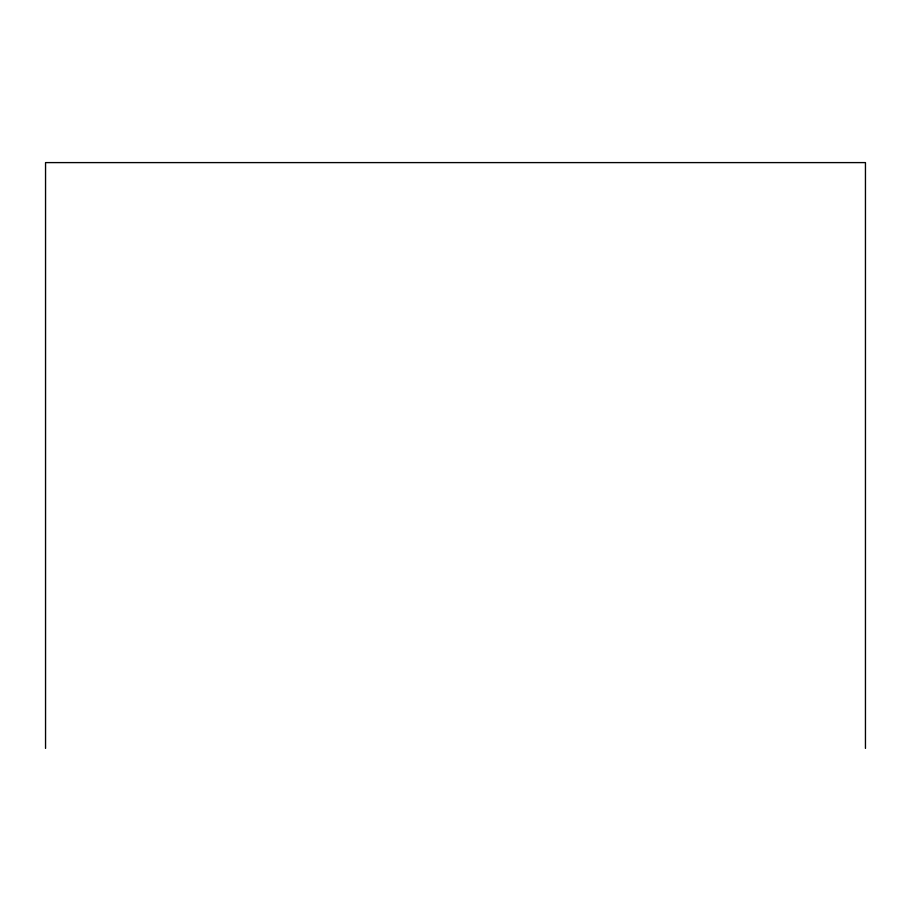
<?xml version="1.0" encoding="UTF-8"?>
<svg xmlns="http://www.w3.org/2000/svg" width="911" height="911" viewBox="0 0 911 911"><rect width="100%" height="100%" fill="white"/><g stroke="black" fill="none" stroke-linecap="round" stroke-linejoin="round"><path stroke-width="1.37" d="M865.45 748.398L865.45 162.602L45.55 162.602L45.55 748.398"/></g></svg>
